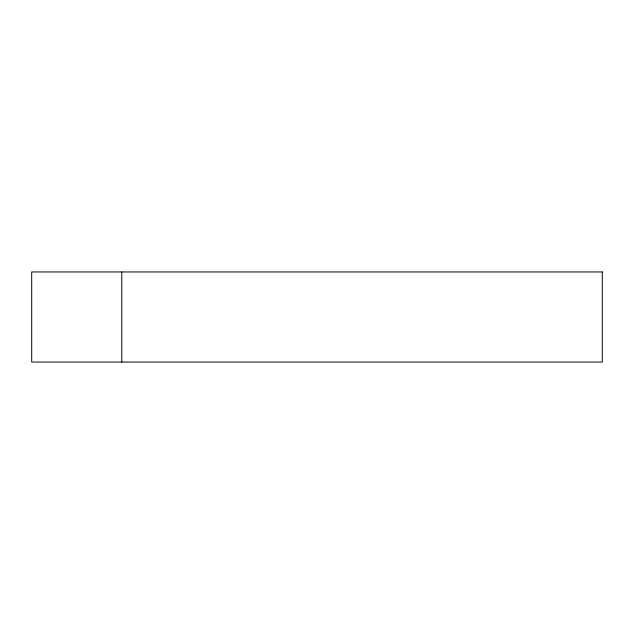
<?xml version="1.0" encoding="UTF-8"?>
<svg xmlns="http://www.w3.org/2000/svg" width="634" height="634" viewBox="0 0 634 634"><rect width="100%" height="100%" fill="white"/><g stroke="black" fill="none" stroke-linecap="round" stroke-linejoin="round"><path stroke-width="0.95" d="M121.791 271.954L121.791 362.046M602.3 271.954L31.7 271.954L31.7 362.046L602.3 362.046L602.3 271.954"/></g></svg>
